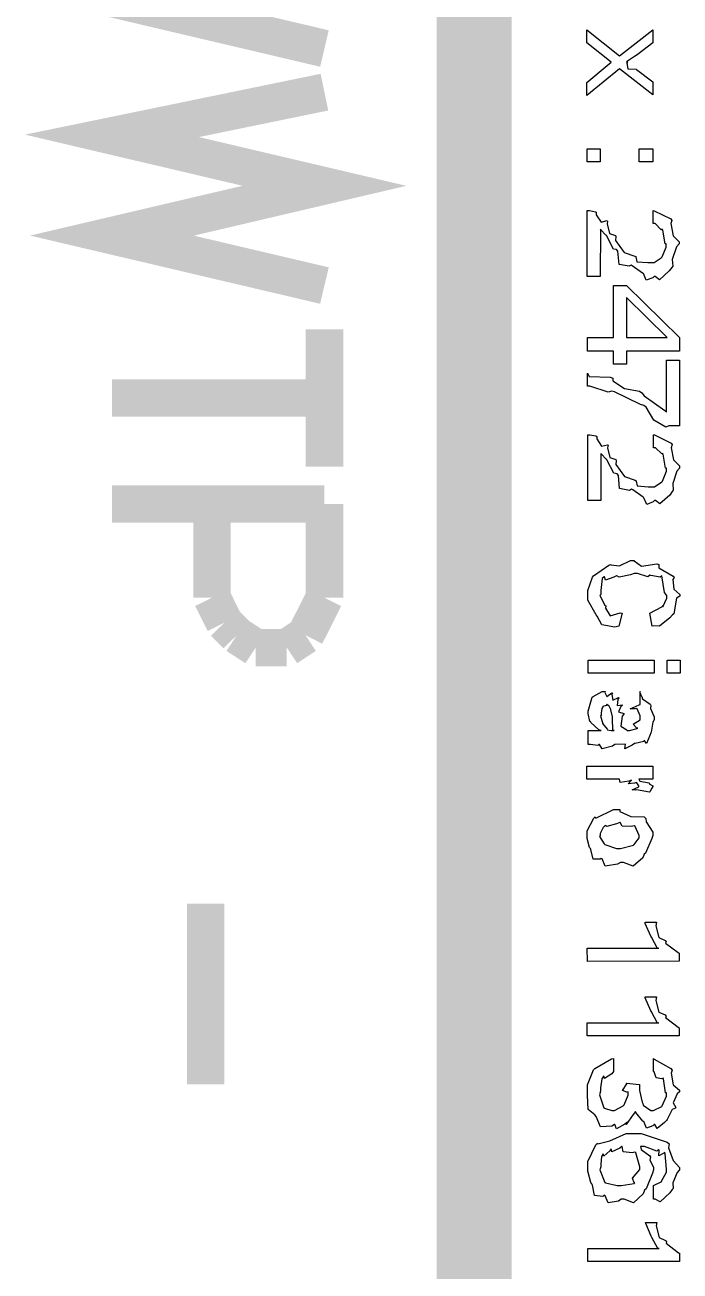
# Model space of a CAD drawing. Extents: x 0.1 to 11.6, y 0.3 to 16.2.
# Drawn here: x 1.5001 to 1.6749, y 1.9702 to 2.3029 of the extents above; entities that cross this region are included whole.
import ezdxf

# ---------------------------------------------------------------- set-up
doc = ezdxf.new("R2010")
doc.units = 0
doc.header["$MEASUREMENT"] = 0

msp = doc.modelspace()

# ---------------------------------------------------------------- linework, layer by layer
at = {"color": 0}
for points, const_width in [([(1.62001, 0.531685), (1.62001, 4.18001)], 0.02), ([(1.58003, 2.34999), (1.52333, 2.33664), (1.58003, 2.32335), (1.52333, 2.31), (1.58003, 2.29665)], 0.01), ([(1.58003, 2.285), (1.52333, 2.27333), (1.58003, 2.25999), (1.52333, 2.24669), (1.58003, 2.23335)], 0.01), ([(1.58003, 2.22168), (1.58003, 2.185)], 0.01), ([(1.58003, 2.20335), (1.52333, 2.20335)], 0.01), ([(1.52333, 2.17503), (1.58003, 2.17503)], 0.01), ([(1.55003, 2.15001), (1.55003, 2.17503)], 0.01), ([(1.58003, 2.17503), (1.58003, 2.15001)], 0.01), ([(1.55333, 2.14333), (1.55003, 2.15001)], 0.01), ([(1.58003, 2.15001), (1.57667, 2.14333)], 0.01), ([(1.55664, 2.13997), (1.55333, 2.14333)], 0.01), ([(1.57667, 2.14333), (1.57497, 2.13997)], 0.01), ([(1.56168, 2.13667), (1.55664, 2.13997)], 0.01), ([(1.57497, 2.13997), (1.56999, 2.13667)], 0.01), ([(1.56999, 2.13667), (1.56168, 2.13667)], 0.01), ([(1.54833, 2.06831), (1.54833, 2.02001)], 0.01)]:
    msp.add_lwpolyline(points, dxfattribs=dict(at, const_width=const_width))
for points in [[(1.65007, 2.30165), (1.65875, 2.29471), (1.66764, 2.30165), (1.66764, 2.29818), (1.66351, 2.29492), (1.66276, 2.29454), (1.6606, 2.29312), (1.66092, 2.29297), (1.66092, 2.29297), (1.66069, 2.29275), (1.66097, 2.29118), (1.66319, 2.29112), (1.66331, 2.29101), (1.66764, 2.28776), (1.66764, 2.28429), (1.65875, 2.29124), (1.65007, 2.28407), (1.65007, 2.28754), (1.65549, 2.2921), (1.65657, 2.29297), (1.65007, 2.29818), (1.65007, 2.30165)], [(1.65012, 2.26986), (1.6536, 2.26986), (1.6536, 2.26639), (1.65012, 2.26639), (1.65012, 2.26986)], [(1.66401, 2.26986), (1.66769, 2.26986), (1.66769, 2.26639), (1.66401, 2.26639), (1.66401, 2.26986)], [(1.65364, 2.23579), (1.65017, 2.23578), (1.65017, 2.25336), (1.65076, 2.25336), (1.65235, 2.25304), (1.65256, 2.25293), (1.65256, 2.25228), (1.65386, 2.25028), (1.65543, 2.25071), (1.6556, 2.25054), (1.65543, 2.24983), (1.65608, 2.24729), (1.65767, 2.24675), (1.65776, 2.24642), (1.65771, 2.24539), (1.66, 2.24219), (1.66287, 2.24121), (1.66319, 2.241), (1.66308, 2.241), (1.66342, 2.23969), (1.66635, 2.23947), (1.66732, 2.23947), (1.66803, 2.23947), (1.66992, 2.24078), (1.67014, 2.241), (1.67014, 2.241), (1.67122, 2.2436), (1.67122, 2.24447), (1.67096, 2.24447), (1.67031, 2.24815), (1.67014, 2.24837), (1.66992, 2.24826), (1.66829, 2.24989), (1.66775, 2.24989), (1.66775, 2.25336), (1.66797, 2.25331), (1.67242, 2.25114), (1.67275, 2.25076), (1.67247, 2.24989), (1.67307, 2.24664), (1.67469, 2.24501), (1.67469, 2.24447), (1.67399, 2.24365), (1.67285, 2.24035), (1.67301, 2.23856), (1.67275, 2.23817), (1.67204, 2.23725), (1.66943, 2.23486), (1.66829, 2.23579), (1.66797, 2.23579), (1.66764, 2.2354), (1.6659, 2.23475), (1.66515, 2.23654), (1.66493, 2.23665), (1.66493, 2.23665), (1.66217, 2.23861), (1.66189, 2.23882), (1.66135, 2.2385), (1.65864, 2.23899), (1.65836, 2.24251), (1.65799, 2.24294), (1.65713, 2.24311), (1.65528, 2.24669), (1.65517, 2.24685), (1.65511, 2.24685), (1.65375, 2.24826), (1.65365, 2.24837), (1.65364, 2.23579)], [(1.65022, 2.21951), (1.65717, 2.21951), (1.65717, 2.2334), (1.66064, 2.2334), (1.67475, 2.21951), (1.67475, 2.21582), (1.66064, 2.21582), (1.66064, 2.21235), (1.65717, 2.21235), (1.65717, 2.21582), (1.65022, 2.21582), (1.65022, 2.21951)], [(1.66064, 2.21951), (1.6715, 2.21951), (1.66064, 2.23014), (1.66064, 2.21951)], [(1.67128, 2.21343), (1.67475, 2.21343), (1.67475, 2.19585), (1.67193, 2.19585), (1.67111, 2.19558), (1.66792, 2.19737), (1.66585, 2.20085), (1.66521, 2.20128), (1.66439, 2.20156), (1.65744, 2.20497), (1.65674, 2.20518), (1.65571, 2.20492), (1.65082, 2.20649), (1.65022, 2.20649), (1.65022, 2.20996), (1.65067, 2.2091), (1.65631, 2.20888), (1.65696, 2.20865), (1.65701, 2.2079), (1.6601, 2.20583), (1.66411, 2.20518), (1.66476, 2.20475), (1.66536, 2.20389), (1.67085, 2.19997), (1.67128, 2.19954), (1.67128, 2.21343)], [(1.65375, 2.17594), (1.65028, 2.17594), (1.65028, 2.19353), (1.65087, 2.19353), (1.65246, 2.19319), (1.65267, 2.19308), (1.65267, 2.19243), (1.65397, 2.19043), (1.65554, 2.19086), (1.65571, 2.19071), (1.65554, 2.19), (1.65619, 2.18744), (1.65776, 2.1869), (1.65787, 2.18658), (1.65782, 2.18554), (1.6601, 2.18235), (1.66297, 2.18138), (1.66331, 2.18115), (1.66319, 2.18115), (1.66351, 2.17985), (1.66644, 2.17964), (1.66743, 2.17964), (1.66813, 2.17962), (1.67003, 2.18093), (1.67025, 2.18115), (1.67025, 2.18115), (1.67133, 2.18376), (1.67133, 2.18463), (1.67106, 2.18463), (1.67042, 2.18832), (1.67025, 2.18853), (1.67003, 2.18842), (1.6684, 2.19006), (1.66786, 2.19006), (1.66786, 2.19353), (1.66808, 2.19347), (1.67253, 2.19129), (1.67285, 2.19092), (1.67258, 2.19006), (1.67318, 2.18679), (1.67481, 2.18517), (1.67481, 2.18463), (1.6741, 2.18381), (1.67296, 2.1805), (1.67312, 2.17871), (1.67285, 2.17833), (1.67215, 2.1774), (1.66954, 2.17503), (1.6684, 2.17594), (1.66808, 2.17594), (1.66775, 2.17557), (1.66601, 2.17492), (1.66525, 2.17671), (1.66504, 2.17681), (1.66504, 2.17681), (1.66228, 2.17876), (1.662, 2.17899), (1.66146, 2.17865), (1.65875, 2.17915), (1.65847, 2.18267), (1.6581, 2.18311), (1.65722, 2.18326), (1.65537, 2.18685), (1.65528, 2.18701), (1.65522, 2.18701), (1.65386, 2.18842), (1.65375, 2.18853), (1.65375, 2.17594)], [(1.65944, 2.14583), (1.65858, 2.14236), (1.65756, 2.1421), (1.65403, 2.14274), (1.65283, 2.14508), (1.6525, 2.1454), (1.6525, 2.1454), (1.65033, 2.14931), (1.65033, 2.15061), (1.65033, 2.15192), (1.65158, 2.15549), (1.65186, 2.15582), (1.65186, 2.15582), (1.65588, 2.15869), (1.65642, 2.15886), (1.65642, 2.15881), (1.65875, 2.15853), (1.66168, 2.15994), (1.66271, 2.15994), (1.66265, 2.15983), (1.66461, 2.15842), (1.66872, 2.15907), (1.66922, 2.15886), (1.66922, 2.15799), (1.67312, 2.15576), (1.67333, 2.15539), (1.67296, 2.15483), (1.67329, 2.15224), (1.67486, 2.15088), (1.67486, 2.15039), (1.67393, 2.14985), (1.67324, 2.14572), (1.6729, 2.1454), (1.67215, 2.14458), (1.66943, 2.14236), (1.66792, 2.14247), (1.66749, 2.14236), (1.66683, 2.14583), (1.66683, 2.14583), (1.67008, 2.14757), (1.67031, 2.14779), (1.67025, 2.14779), (1.67036, 2.14757), (1.67139, 2.14985), (1.67139, 2.15061), (1.67079, 2.15142), (1.67008, 2.15582), (1.67008, 2.15582), (1.66965, 2.15544), (1.66715, 2.15592), (1.66683, 2.15603), (1.66629, 2.1556), (1.66357, 2.15647), (1.66271, 2.15647), (1.66174, 2.15614), (1.65864, 2.15549), (1.65804, 2.15588), (1.65793, 2.15582), (1.65728, 2.15544), (1.65506, 2.15468), (1.65479, 2.15554), (1.65468, 2.1556), (1.65414, 2.15517), (1.65381, 2.15192), (1.65381, 2.15083), (1.65354, 2.15056), (1.65489, 2.148), (1.65511, 2.14779), (1.655, 2.14719), (1.65631, 2.14518), (1.65896, 2.14594), (1.65944, 2.14583)], [(1.65039, 2.13336), (1.66797, 2.13336), (1.66797, 2.12989), (1.65039, 2.12989), (1.65039, 2.13336)], [(1.67144, 2.13336), (1.67492, 2.13336), (1.67492, 2.12989), (1.67144, 2.12989), (1.67144, 2.13336)], [(1.65386, 2.11453), (1.65321, 2.11475), (1.65115, 2.11669), (1.65104, 2.11692), (1.65087, 2.11697), (1.65039, 2.11908), (1.65039, 2.11974), (1.65039, 2.11974), (1.65147, 2.12343), (1.65169, 2.12364), (1.65169, 2.12364), (1.65414, 2.12494), (1.65494, 2.12494), (1.65483, 2.12468), (1.65539, 2.12358), (1.65674, 2.12463), (1.6569, 2.12451), (1.65674, 2.12414), (1.65701, 2.12267), (1.65853, 2.12332), (1.65864, 2.12321), (1.65836, 2.12283), (1.6581, 2.12125), (1.65944, 2.12136), (1.6595, 2.12125), (1.65913, 2.12099), (1.65853, 2.11951), (1.65989, 2.11908), (1.65994, 2.11888), (1.65944, 2.11833), (1.65913, 2.11572), (1.66069, 2.11475), (1.66081, 2.11453), (1.66081, 2.11453), (1.66146, 2.11453), (1.66146, 2.11453), (1.66146, 2.11453), (1.66351, 2.11507), (1.66362, 2.11518), (1.66331, 2.11524), (1.66243, 2.11621), (1.66428, 2.1174), (1.66428, 2.11778), (1.66428, 2.11843), (1.66351, 2.12028), (1.66342, 2.12039), (1.66297, 2.12028), (1.66163, 2.12028), (1.66401, 2.12142), (1.66428, 2.12147), (1.66428, 2.12494), (1.66422, 2.12468), (1.6645, 2.12375), (1.66471, 2.12364), (1.66488, 2.12299), (1.66694, 2.12153), (1.6671, 2.12125), (1.66699, 2.12044), (1.66797, 2.11817), (1.66797, 2.11735), (1.66764, 2.11675), (1.66721, 2.1141), (1.6671, 2.11388), (1.66689, 2.11317), (1.66596, 2.11111), (1.66536, 2.11192), (1.66536, 2.11192), (1.66525, 2.1116), (1.66297, 2.11111), (1.66276, 2.11106), (1.66217, 2.11062), (1.66015, 2.10965), (1.66037, 2.11085), (1.66037, 2.11085), (1.65756, 2.11083), (1.65685, 2.11035), (1.65414, 2.1096), (1.65343, 2.11083), (1.65321, 2.11083), (1.653, 2.11057), (1.65104, 2.11083), (1.65039, 2.11083), (1.65039, 2.11453), (1.65126, 2.11453), (1.65321, 2.11453), (1.65386, 2.11453)], [(1.65733, 2.11453), (1.65696, 2.11464), (1.6569, 2.11778), (1.6569, 2.11822), (1.65685, 2.11822), (1.65647, 2.12007), (1.65647, 2.12017), (1.65647, 2.12017), (1.65588, 2.12121), (1.65582, 2.12125), (1.65576, 2.12125), (1.65543, 2.12147), (1.65539, 2.12147), (1.65517, 2.12125), (1.65435, 2.12093), (1.65429, 2.12082), (1.65403, 2.12044), (1.65386, 2.11914), (1.65386, 2.11865), (1.65365, 2.11833), (1.65419, 2.11664), (1.65429, 2.11649), (1.65419, 2.11637), (1.65549, 2.11486), (1.6556, 2.11475), (1.6556, 2.11475), (1.65657, 2.11453), (1.6569, 2.11453), (1.65733, 2.11453)], [(1.65007, 2.10499), (1.66764, 2.10499), (1.66764, 2.1015), (1.66396, 2.1015), (1.66417, 2.10103), (1.66667, 2.10053), (1.66678, 2.10042), (1.66672, 2.10026), (1.66764, 2.09978), (1.66764, 2.09956), (1.66743, 2.09918), (1.66689, 2.09814), (1.66678, 2.09804), (1.66331, 2.09869), (1.66303, 2.09862), (1.66211, 2.09868), (1.66396, 2.0995), (1.66396, 2.09978), (1.66396, 2.09978), (1.66342, 2.10058), (1.66331, 2.10064), (1.66276, 2.10047), (1.66108, 2.10032), (1.662, 2.10129), (1.662, 2.10129), (1.66129, 2.10103), (1.6589, 2.10064), (1.65875, 2.1015), (1.65875, 2.1015), (1.65007, 2.1015), (1.65007, 2.10499)], [(1.65881, 2.09343), (1.65881, 2.09293), (1.66178, 2.09158), (1.66536, 2.09147), (1.66575, 2.09104), (1.6659, 2.09011), (1.66769, 2.0874), (1.66769, 2.08649), (1.66738, 2.08572), (1.66569, 2.08182), (1.66531, 2.08149), (1.66499, 2.08057), (1.66243, 2.07835), (1.65983, 2.07932), (1.65901, 2.07932), (1.65821, 2.07883), (1.65494, 2.07835), (1.65414, 2.08024), (1.65381, 2.0804), (1.6536, 2.08014), (1.65175, 2.08014), (1.65115, 2.08274), (1.65099, 2.08301), (1.65076, 2.08328), (1.65012, 2.08572), (1.65012, 2.08649), (1.65012, 2.08772), (1.65192, 2.09115), (1.65229, 2.09147), (1.65246, 2.09115), (1.65717, 2.09343), (1.65881, 2.09343)], [(1.65881, 2.08996), (1.65799, 2.08957), (1.65537, 2.08892), (1.65494, 2.08914), (1.65489, 2.08908), (1.6544, 2.0886), (1.6536, 2.08703), (1.6536, 2.08649), (1.65338, 2.08621), (1.65468, 2.08426), (1.65489, 2.0841), (1.65489, 2.0841), (1.65799, 2.08301), (1.65901, 2.08301), (1.65901, 2.08301), (1.66249, 2.08393), (1.66271, 2.0841), (1.66271, 2.0841), (1.66401, 2.08589), (1.66401, 2.08649), (1.66401, 2.08649), (1.66292, 2.08892), (1.66271, 2.08908), (1.66194, 2.08892), (1.65944, 2.08903), (1.65896, 2.08996), (1.65881, 2.08996)], [(1.65018, 2.05289), (1.65017, 2.05638), (1.66928, 2.05638), (1.66889, 2.05632), (1.66726, 2.05931), (1.6671, 2.05963), (1.6671, 2.05963), (1.66564, 2.06304), (1.66558, 2.06332), (1.66862, 2.06332), (1.66846, 2.06239), (1.66922, 2.05925), (1.67096, 2.05849), (1.67122, 2.05811), (1.67106, 2.05778), (1.67438, 2.05524), (1.67469, 2.05507), (1.67469, 2.0529), (1.65018, 2.05289)], [(1.65017, 2.03299), (1.65017, 2.03646), (1.66926, 2.03646), (1.66889, 2.0364), (1.66726, 2.03939), (1.6671, 2.03971), (1.6671, 2.03971), (1.66564, 2.04312), (1.66558, 2.0434), (1.66862, 2.0434), (1.66846, 2.04247), (1.66922, 2.03933), (1.67096, 2.03857), (1.67122, 2.03819), (1.67106, 2.03786), (1.67438, 2.03532), (1.67469, 2.03515), (1.67469, 2.03299), (1.65017, 2.03299)], [(1.65717, 2.02692), (1.65717, 2.02344), (1.65668, 2.0229), (1.65474, 2.0216), (1.65457, 2.02235), (1.65457, 2.02235), (1.65403, 2.02154), (1.65369, 2.0191), (1.65369, 2.01824), (1.65343, 2.01725), (1.65457, 2.01378), (1.65479, 2.01367), (1.65479, 2.01367), (1.65674, 2.01303), (1.65739, 2.01303), (1.65739, 2.01303), (1.65978, 2.01432), (1.66, 2.01454), (1.66, 2.01454), (1.66108, 2.01714), (1.66108, 2.01801), (1.66075, 2.01796), (1.65956, 2.01844), (1.66069, 2.02018), (1.66064, 2.0204), (1.66411, 2.01997), (1.66411, 2.01986), (1.66411, 2.01964), (1.66411, 2.01953), (1.66411, 2.01839), (1.66482, 2.01531), (1.66499, 2.01497), (1.66504, 2.01449), (1.6671, 2.01303), (1.66781, 2.01303), (1.66781, 2.01303), (1.67003, 2.01411), (1.67019, 2.01432), (1.67014, 2.01432), (1.67128, 2.01693), (1.67128, 2.01779), (1.67106, 2.01779), (1.67051, 2.02149), (1.67042, 2.02171), (1.67008, 2.02149), (1.66851, 2.02176), (1.66803, 2.02339), (1.66781, 2.02344), (1.66781, 2.02692), (1.66803, 2.02681), (1.67247, 2.02431), (1.67279, 2.02387), (1.67253, 2.023), (1.67312, 2.01992), (1.67475, 2.0185), (1.67475, 2.01801), (1.67415, 2.01753), (1.67312, 2.01514), (1.67378, 2.01389), (1.67367, 2.01367), (1.67285, 2.01335), (1.6715, 2.01064), (1.67128, 2.01042), (1.67079, 2.00982), (1.66878, 2.00825), (1.66818, 2.00933), (1.66803, 2.00933), (1.66769, 2.00896), (1.66596, 2.00831), (1.66521, 2.0101), (1.66499, 2.01019), (1.66499, 2.01019), (1.66314, 2.01253), (1.66303, 2.01281), (1.66238, 2.01199), (1.66054, 2.00933), (1.66086, 2.00999), (1.66086, 2.00999), (1.66021, 2.00944), (1.65799, 2.00819), (1.6575, 2.00933), (1.65739, 2.00933), (1.65668, 2.00885), (1.65365, 2.00874), (1.6525, 2.0115), (1.65218, 2.01193), (1.65218, 2.01193), (1.65044, 2.01329), (1.65022, 2.01719), (1.65022, 2.01844), (1.65022, 2.01992), (1.65186, 2.02393), (1.65218, 2.02431), (1.65218, 2.02431), (1.65663, 2.02686), (1.65717, 2.02692)], [(1.66786, 1.98936), (1.66786, 1.99306), (1.66786, 1.99306), (1.66992, 1.99403), (1.67003, 1.99414), (1.66997, 1.99419), (1.67133, 1.99664), (1.67133, 1.9974), (1.67133, 1.9974), (1.67096, 2.00146), (1.6709, 2.00196), (1.67057, 2.00163), (1.66928, 2.00092), (1.66932, 2.0025), (1.66917, 2.00261), (1.66872, 2.00217), (1.66547, 2.00347), (1.66439, 2.00347), (1.66456, 2.00265), (1.66683, 2.00097), (1.66699, 2.00065), (1.66689, 1.99983), (1.66786, 1.99789), (1.66786, 1.99718), (1.66754, 1.99631), (1.66585, 1.99214), (1.66547, 1.99175), (1.6651, 1.99083), (1.66249, 1.98844), (1.66, 1.98936), (1.65918, 1.98936), (1.65847, 1.98888), (1.65571, 1.98839), (1.65494, 1.99029), (1.65463, 1.99046), (1.65429, 1.99013), (1.65213, 1.99035), (1.65153, 1.99317), (1.65136, 1.99349), (1.6511, 1.99382), (1.65028, 1.99685), (1.65028, 1.99783), (1.65028, 1.99946), (1.65246, 2.0039), (1.65289, 2.00435), (1.65294, 2.00418), (1.65619, 2.00493), (1.66054, 2.00694), (1.662, 2.00694), (1.6645, 2.00694), (1.67144, 2.00461), (1.67199, 2.00412), (1.67182, 2.0031), (1.67307, 1.99972), (1.67481, 1.99783), (1.67481, 1.99718), (1.67415, 1.99653), (1.67296, 1.99376), (1.67307, 1.99224), (1.67285, 1.99197), (1.67215, 1.99104), (1.6696, 1.98867), (1.66824, 1.98942), (1.66786, 1.98936)], [(1.6594, 2.00347), (1.65881, 2.00304), (1.65674, 2.002), (1.65657, 2.00282), (1.65657, 2.00282), (1.65614, 2.00228), (1.65457, 2.00088), (1.6544, 2.00151), (1.6544, 2.00151), (1.65397, 2.00082), (1.65375, 1.99875), (1.65375, 1.99804), (1.65349, 1.99718), (1.65483, 1.99382), (1.65506, 1.99371), (1.65506, 1.99371), (1.65815, 1.99306), (1.65918, 1.99306), (1.65918, 1.99306), (1.66265, 1.9936), (1.66287, 1.99371), (1.66271, 1.99371), (1.66222, 1.99496), (1.66417, 1.99729), (1.66417, 1.99804), (1.66417, 1.99804), (1.66308, 2.00174), (1.66287, 2.00196), (1.66217, 2.00174), (1.65972, 2.002), (1.65944, 2.00347), (1.6594, 2.00347)], [(1.65028, 1.97276), (1.65028, 1.97624), (1.66938, 1.97624), (1.669, 1.97618), (1.66738, 1.97917), (1.66721, 1.97949), (1.66721, 1.97949), (1.66575, 1.98292), (1.66569, 1.98318), (1.66872, 1.98318), (1.66857, 1.98226), (1.66932, 1.97911), (1.67106, 1.97835), (1.67133, 1.97797), (1.67117, 1.97765), (1.67447, 1.9751), (1.67481, 1.97493), (1.67481, 1.97276), (1.65028, 1.97276)]]:
    msp.add_lwpolyline(points, close=True, dxfattribs=at)

doc.saveas('drawing.dxf')
